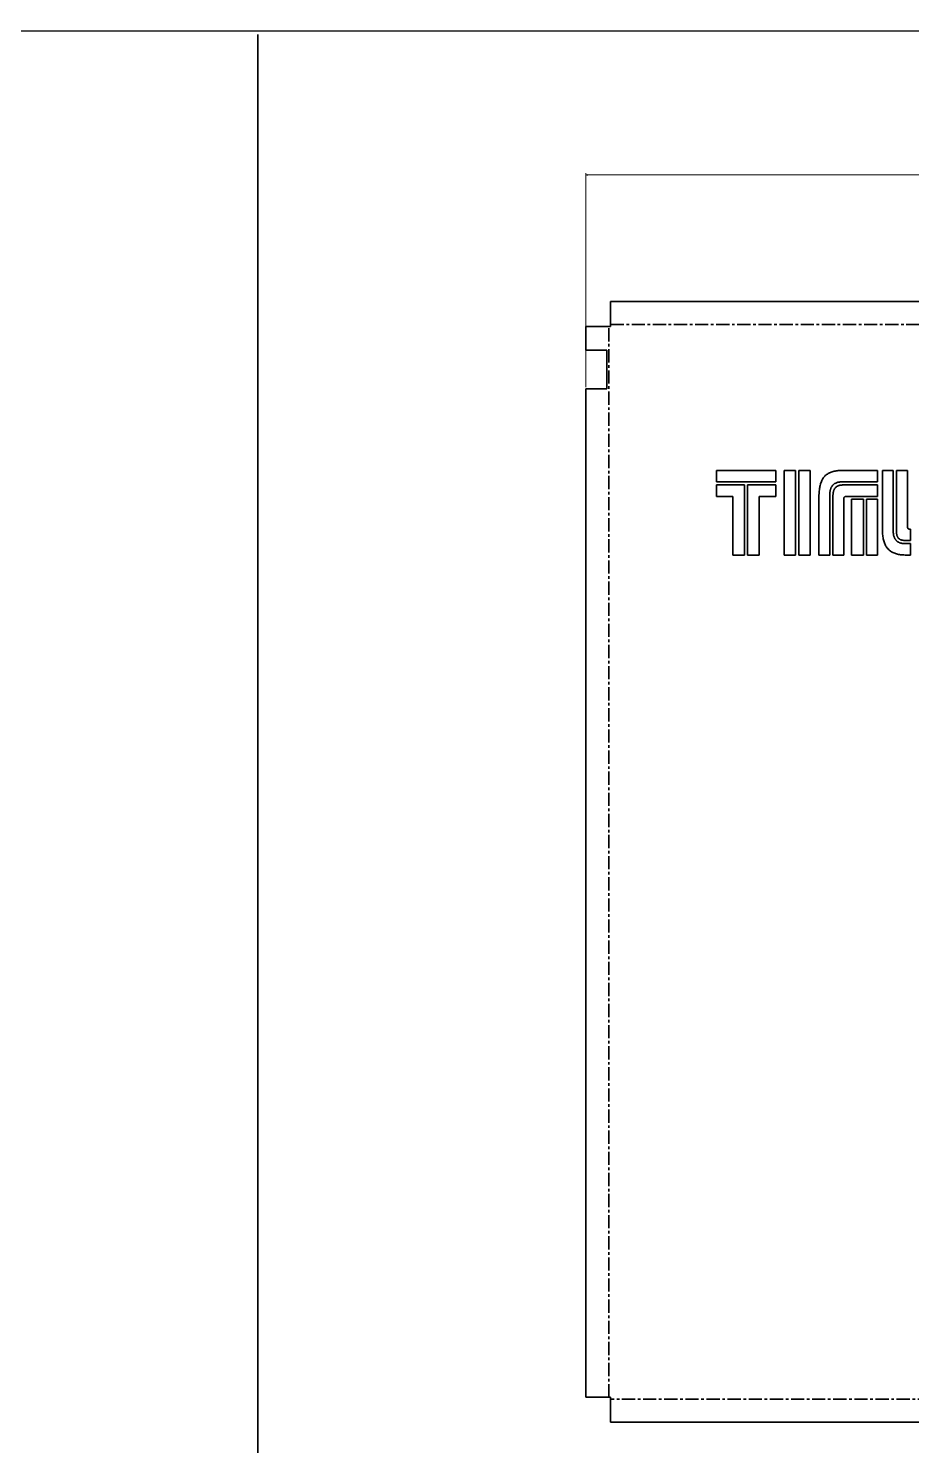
# Model space of a CAD drawing. Extents: x -10871 to 4979, y 1991 to 5869.
# Drawn here: x -981 to 22, y 3182 to 4793 of the extents above; entities that cross this region are included whole.
import ezdxf

# ---------------------------------------------------------------- set-up
doc = ezdxf.new("R2010")
doc.units = 0
doc.linetypes.add('AXES', pattern=[24, 15, -3, 3, -3])

msp = doc.modelspace()

# ---------------------------------------------------------------- linework, layer by layer
at = {"color": 7, "lineweight": 35}
for p, q in [((-10870.9, 4793.2), (4978.8, 4788.4)), ((-720.5, 4786.1), (-720.5, 2111.4)), ((-319.8, 4482.6), (740.2, 4482.6)), ((-319.8, 4482.6), (-319.8, 4454.5)), ((-319.8, 4454.5), (-347.9, 4454.5)), ((-347.9, 4454.5), (-347.9, 4427.5)), ((-323.9, 4427.5), (-347.9, 4427.5)), ((-323.9, 4383.5), (-323.9, 4427.5)), ((-323.9, 4383.5), (-347.9, 4383.5)), ((-347.9, 4383.5), (-347.9, 3237.5)), ((-199.3, 4290.8), (-132.2, 4290.8)), ((-122.6, 4290.8), (-122.6, 4194.6)), ((-109.6, 4194.6), (-109.6, 4290.8)), ((-106, 4290.8), (-106, 4194.6)), ((-93, 4194.6), (-93, 4290.8)), ((-55.7, 4290.8), (-16.6, 4290.8)), ((-11, 4224.2), (-11, 4290.8)), ((1.4, 4290.8), (1.4, 4221.5)), ((4.9, 4223.5), (4.9, 4290.8)), ((17.6, 4290.8), (17.6, 4226.8)), ((-132.2, 4277.8), (-199.3, 4277.8)), ((-199.3, 4274.3), (-167.6, 4274.3)), ((-167.6, 4274.3), (-167.6, 4194.6)), ((-164.1, 4194.6), (-164.1, 4274.3)), ((-164.1, 4274.3), (-132.2, 4274.3)), ((-16.6, 4277.8), (-57, 4277.8)), ((-55.7, 4274.3), (-16.6, 4274.3)), ((-180.7, 4194.6), (-180.7, 4261.2)), ((-151.1, 4261.2), (-151.1, 4194.6)), ((-83, 4194.6), (-83, 4261.2)), ((-70.6, 4264), (-70.6, 4194.6)), ((-67.1, 4194.6), (-67.1, 4262)), ((-54.8, 4258.7), (-54.8, 4194.6)), ((-16.6, 4261.2), (-52.2, 4261.2)), ((-46.2, 4194.6), (-46.2, 4258.1)), ((-32.5, 4258.1), (-32.5, 4194.6)), ((-28.9, 4194.6), (-28.9, 4258.1)), ((-16.6, 4258.1), (-16.6, 4194.6)), ((-347.9, 3237.5), (-319.8, 3237.5)), ((-319.8, 3237.5), (-319.8, 3209.3)), ((740.2, 3209.3), (-319.8, 3209.3))]:
    msp.add_line(p, q, dxfattribs=at)
at = {"color": 7, "lineweight": 13}
for p, q in [((-347.9, 4385.5), (-347.9, 4628.7)), ((768.4, 4626.7), (-347.9, 4626.7))]:
    msp.add_line(p, q, dxfattribs=at)
at = {"color": 1, "linetype": 'AXES', "lineweight": 35}
for p, q in [((-321.8, 3237.5), (-321.8, 4454.5)), ((-319.8, 4456.6), (740.2, 4456.6)), ((740.2, 3235.4), (-319.8, 3235.4))]:
    msp.add_line(p, q, dxfattribs=at)
at = {"color": 7, "lineweight": 35, "ltscale": 0.32616}
for p, q in [((-199.3, 4277.8), (-199.3, 4290.8)), ((-132.2, 4290.8), (-132.2, 4277.8)), ((-16.6, 4290.8), (-16.6, 4277.8)), ((-199.3, 4261.2), (-199.3, 4274.3)), ((-132.2, 4274.3), (-132.2, 4261.2)), ((-16.6, 4274.3), (-16.6, 4261.2)), ((20.9, 4224.2), (20.9, 4211.2))]:
    msp.add_line(p, q, dxfattribs=at)
at = {"color": 7, "lineweight": 35, "ltscale": 0.326155}
for p, q in [((-109.6, 4290.8), (-122.6, 4290.8)), ((-93, 4290.8), (-106, 4290.8)), ((-167.6, 4194.6), (-180.7, 4194.6)), ((-151.1, 4194.6), (-164.1, 4194.6)), ((-122.6, 4194.6), (-109.6, 4194.6)), ((-106, 4194.6), (-93, 4194.6))]:
    msp.add_line(p, q, dxfattribs=at)
at = {"color": 7, "lineweight": 35, "ltscale": 0.024247}
msp.add_line((-76.5, 4284.2), (-75.8, 4284.9), dxfattribs=at)
at = {"color": 7, "lineweight": 35, "ltscale": 0.024235}
msp.add_line((-75.8, 4284.9), (-75.1, 4285.5), dxfattribs=at)
at = {"color": 7, "lineweight": 35, "ltscale": 0.024295}
msp.add_line((-75.1, 4285.5), (-74.3, 4286.1), dxfattribs=at)
at = {"color": 7, "lineweight": 35, "ltscale": 0.02442}
msp.add_line((-74.3, 4286.1), (-73.5, 4286.7), dxfattribs=at)
at = {"color": 7, "lineweight": 35, "ltscale": 0.024624}
msp.add_line((-73.5, 4286.7), (-72.7, 4287.2), dxfattribs=at)
at = {"color": 7, "lineweight": 35, "ltscale": 0.024892}
msp.add_line((-72.7, 4287.2), (-71.9, 4287.7), dxfattribs=at)
at = {"color": 7, "lineweight": 35, "ltscale": 0.025232}
msp.add_line((-71.9, 4287.7), (-71, 4288.2), dxfattribs=at)
at = {"color": 7, "lineweight": 35, "ltscale": 0.025644}
msp.add_line((-71, 4288.2), (-70, 4288.6), dxfattribs=at)
at = {"color": 7, "lineweight": 35, "ltscale": 0.026106}
msp.add_line((-70, 4288.6), (-69, 4288.9), dxfattribs=at)
at = {"color": 7, "lineweight": 35, "ltscale": 0.026635}
msp.add_line((-69, 4288.9), (-68, 4289.3), dxfattribs=at)
at = {"color": 7, "lineweight": 35, "ltscale": 0.027289}
msp.add_line((-68, 4289.3), (-67, 4289.6), dxfattribs=at)
at = {"color": 7, "lineweight": 35, "ltscale": 0.028058}
msp.add_line((-67, 4289.6), (-65.9, 4289.8), dxfattribs=at)
at = {"color": 7, "lineweight": 35, "ltscale": 0.028874}
msp.add_line((-65.9, 4289.8), (-64.8, 4290.1), dxfattribs=at)
at = {"color": 7, "lineweight": 35, "ltscale": 0.029707}
msp.add_line((-64.8, 4290.1), (-63.6, 4290.3), dxfattribs=at)
at = {"color": 7, "lineweight": 35, "ltscale": 0.03058}
msp.add_line((-63.6, 4290.3), (-62.4, 4290.4), dxfattribs=at)
at = {"color": 7, "lineweight": 35, "ltscale": 0.031477}
msp.add_line((-62.4, 4290.4), (-61.1, 4290.6), dxfattribs=at)
at = {"color": 7, "lineweight": 35, "ltscale": 0.032401}
msp.add_line((-61.1, 4290.6), (-59.8, 4290.7), dxfattribs=at)
at = {"color": 7, "lineweight": 35, "ltscale": 0.033348}
msp.add_line((-59.8, 4290.7), (-58.5, 4290.8), dxfattribs=at)
at = {"color": 7, "lineweight": 35, "ltscale": 0.034316}
msp.add_line((-58.5, 4290.8), (-57.1, 4290.8), dxfattribs=at)
at = {"color": 7, "lineweight": 35, "ltscale": 0.035302}
msp.add_line((-57.1, 4290.8), (-55.7, 4290.8), dxfattribs=at)
at = {"color": 7, "lineweight": 35, "ltscale": 0.30899}
msp.add_line((-11, 4290.8), (1.4, 4290.8), dxfattribs=at)
at = {"color": 7, "lineweight": 35, "ltscale": 0.316347}
msp.add_line((4.9, 4290.8), (17.6, 4290.8), dxfattribs=at)
at = {"color": 7, "lineweight": 35, "ltscale": 0.03526}
msp.add_line((-82.7, 4267.3), (-82.6, 4268.7), dxfattribs=at)
at = {"color": 7, "lineweight": 35, "ltscale": 0.0341}
msp.add_line((-82.6, 4268.7), (-82.4, 4270.1), dxfattribs=at)
at = {"color": 7, "lineweight": 35, "ltscale": 0.032977}
msp.add_line((-82.4, 4270.1), (-82.2, 4271.4), dxfattribs=at)
at = {"color": 7, "lineweight": 35, "ltscale": 0.031872}
msp.add_line((-82.2, 4271.4), (-82, 4272.6), dxfattribs=at)
at = {"color": 7, "lineweight": 35, "ltscale": 0.030808}
msp.add_line((-82, 4272.6), (-81.7, 4273.8), dxfattribs=at)
at = {"color": 7, "lineweight": 35, "ltscale": 0.029781}
msp.add_line((-81.7, 4273.8), (-81.4, 4275), dxfattribs=at)
at = {"color": 7, "lineweight": 35, "ltscale": 0.028888}
msp.add_line((-81.4, 4275), (-81.1, 4276.1), dxfattribs=at)
at = {"color": 7, "lineweight": 35, "ltscale": 0.028148}
msp.add_line((-81.1, 4276.1), (-80.7, 4277.2), dxfattribs=at)
at = {"color": 7, "lineweight": 35, "ltscale": 0.027479}
msp.add_line((-80.7, 4277.2), (-80.3, 4278.2), dxfattribs=at)
at = {"color": 7, "lineweight": 35, "ltscale": 0.026842}
msp.add_line((-80.3, 4278.2), (-79.9, 4279.2), dxfattribs=at)
at = {"color": 7, "lineweight": 35, "ltscale": 0.026259}
msp.add_line((-79.9, 4279.2), (-79.4, 4280.1), dxfattribs=at)
at = {"color": 7, "lineweight": 35, "ltscale": 0.025752}
msp.add_line((-79.4, 4280.1), (-78.9, 4281), dxfattribs=at)
at = {"color": 7, "lineweight": 35, "ltscale": 0.025306}
msp.add_line((-78.9, 4281), (-78.4, 4281.9), dxfattribs=at)
at = {"color": 7, "lineweight": 35, "ltscale": 0.02492}
msp.add_line((-78.4, 4281.9), (-77.8, 4282.7), dxfattribs=at)
at = {"color": 7, "lineweight": 35, "ltscale": 0.02461}
msp.add_line((-77.8, 4282.7), (-77.2, 4283.4), dxfattribs=at)
at = {"color": 7, "lineweight": 35, "ltscale": 0.024381}
msp.add_line((-77.2, 4283.4), (-76.5, 4284.2), dxfattribs=at)
at = {"color": 7, "lineweight": 35, "ltscale": 0.013529}
for p, q in [((-70.2, 4268.4), (-70.3, 4267.9)), ((1.7, 4217.6), (1.8, 4217))]:
    msp.add_line(p, q, dxfattribs=at)
at = {"color": 7, "lineweight": 35, "ltscale": 0.013407}
for p, q in [((-70, 4268.9), (-70.2, 4268.4)), ((1.8, 4217), (2, 4216.5))]:
    msp.add_line(p, q, dxfattribs=at)
at = {"color": 7, "lineweight": 35, "ltscale": 0.01332}
for p, q in [((-69.9, 4269.5), (-70, 4268.9)), ((2, 4216.5), (2.1, 4216))]:
    msp.add_line(p, q, dxfattribs=at)
at = {"color": 7, "lineweight": 35, "ltscale": 0.013175}
msp.add_line((-69.7, 4270), (-69.9, 4269.5), dxfattribs=at)
at = {"color": 7, "lineweight": 35, "ltscale": 0.012978}
for p, q in [((-69.6, 4270.4), (-69.7, 4270)), ((2.3, 4215.5), (2.4, 4215))]:
    msp.add_line(p, q, dxfattribs=at)
at = {"color": 7, "lineweight": 35, "ltscale": 0.012815}
msp.add_line((-69.4, 4270.9), (-69.6, 4270.4), dxfattribs=at)
at = {"color": 7, "lineweight": 35, "ltscale": 0.012685}
for p, q in [((-69.2, 4271.4), (-69.4, 4270.9)), ((2.6, 4214.5), (2.8, 4214.1))]:
    msp.add_line(p, q, dxfattribs=at)
at = {"color": 7, "lineweight": 35, "ltscale": 0.012557}
msp.add_line((-68.9, 4271.8), (-69.2, 4271.4), dxfattribs=at)
at = {"color": 7, "lineweight": 35, "ltscale": 0.012464}
for p, q in [((-68.7, 4272.3), (-68.9, 4271.8)), ((-66.5, 4274.9), (-66.8, 4274.6)), ((3.1, 4213.6), (3.3, 4213.2))]:
    msp.add_line(p, q, dxfattribs=at)
at = {"color": 7, "lineweight": 35, "ltscale": 0.012392}
msp.add_line((-68.4, 4272.7), (-68.7, 4272.3), dxfattribs=at)
at = {"color": 7, "lineweight": 35, "ltscale": 0.012339}
msp.add_line((-68.1, 4273.1), (-68.4, 4272.7), dxfattribs=at)
at = {"color": 7, "lineweight": 35, "ltscale": 0.012329}
for p, q in [((-67.8, 4273.5), (-68.1, 4273.1)), ((3.9, 4212.4), (4.2, 4212))]:
    msp.add_line(p, q, dxfattribs=at)
at = {"color": 7, "lineweight": 35, "ltscale": 0.012327}
for p, q in [((-67.5, 4273.9), (-67.8, 4273.5)), ((4.2, 4212), (4.5, 4211.6))]:
    msp.add_line(p, q, dxfattribs=at)
at = {"color": 7, "lineweight": 35, "ltscale": 0.012355}
msp.add_line((-67.2, 4274.2), (-67.5, 4273.9), dxfattribs=at)
at = {"color": 7, "lineweight": 35, "ltscale": 0.012389}
msp.add_line((-66.8, 4274.6), (-67.2, 4274.2), dxfattribs=at)
at = {"color": 7, "lineweight": 35, "ltscale": 0.01257}
msp.add_line((-66.1, 4275.2), (-66.5, 4274.9), dxfattribs=at)
at = {"color": 7, "lineweight": 35, "ltscale": 0.010944}
msp.add_line((-66.2, 4268.1), (-66.1, 4268.5), dxfattribs=at)
at = {"color": 7, "lineweight": 35, "ltscale": 0.012702}
msp.add_line((-65.7, 4275.5), (-66.1, 4275.2), dxfattribs=at)
at = {"color": 7, "lineweight": 35, "ltscale": 0.010806}
msp.add_line((-66.1, 4268.5), (-65.9, 4268.9), dxfattribs=at)
at = {"color": 7, "lineweight": 35, "ltscale": 0.010711}
msp.add_line((-65.9, 4268.9), (-65.7, 4269.3), dxfattribs=at)
at = {"color": 7, "lineweight": 35, "ltscale": 0.012878}
msp.add_line((-65.2, 4275.8), (-65.7, 4275.5), dxfattribs=at)
at = {"color": 7, "lineweight": 35, "ltscale": 0.010614}
msp.add_line((-65.7, 4269.3), (-65.5, 4269.7), dxfattribs=at)
at = {"color": 7, "lineweight": 35, "ltscale": 0.010553}
msp.add_line((-65.5, 4269.7), (-65.3, 4270), dxfattribs=at)
at = {"color": 7, "lineweight": 35, "ltscale": 0.010524}
msp.add_line((-65.3, 4270), (-65.1, 4270.4), dxfattribs=at)
at = {"color": 7, "lineweight": 35, "ltscale": 0.01307}
msp.add_line((-64.8, 4276.1), (-65.2, 4275.8), dxfattribs=at)
at = {"color": 7, "lineweight": 35, "ltscale": 0.010495}
msp.add_line((-65.1, 4270.4), (-64.8, 4270.7), dxfattribs=at)
at = {"color": 7, "lineweight": 35, "ltscale": 0.013307}
msp.add_line((-64.3, 4276.3), (-64.8, 4276.1), dxfattribs=at)
at = {"color": 7, "lineweight": 35, "ltscale": 0.010498}
msp.add_line((-64.8, 4270.7), (-64.6, 4271.1), dxfattribs=at)
at = {"color": 7, "lineweight": 35, "ltscale": 0.01052}
msp.add_line((-64.6, 4271.1), (-64.3, 4271.4), dxfattribs=at)
at = {"color": 7, "lineweight": 35, "ltscale": 0.013551}
msp.add_line((-63.8, 4276.5), (-64.3, 4276.3), dxfattribs=at)
at = {"color": 7, "lineweight": 35, "ltscale": 0.010572}
msp.add_line((-64.3, 4271.4), (-64, 4271.7), dxfattribs=at)
at = {"color": 7, "lineweight": 35, "ltscale": 0.01067}
msp.add_line((-64, 4271.7), (-63.7, 4271.9), dxfattribs=at)
at = {"color": 7, "lineweight": 35, "ltscale": 0.013833}
msp.add_line((-63.3, 4276.8), (-63.8, 4276.5), dxfattribs=at)
at = {"color": 7, "lineweight": 35, "ltscale": 0.01079}
msp.add_line((-63.7, 4271.9), (-63.3, 4272.2), dxfattribs=at)
at = {"color": 7, "lineweight": 35, "ltscale": 0.01415}
msp.add_line((-62.8, 4277), (-63.3, 4276.8), dxfattribs=at)
at = {"color": 7, "lineweight": 35, "ltscale": 0.010949}
msp.add_line((-63.3, 4272.2), (-63, 4272.5), dxfattribs=at)
at = {"color": 7, "lineweight": 35, "ltscale": 0.011127}
msp.add_line((-63, 4272.5), (-62.6, 4272.7), dxfattribs=at)
at = {"color": 7, "lineweight": 35, "ltscale": 0.01452}
msp.add_line((-62.2, 4277.1), (-62.8, 4277), dxfattribs=at)
at = {"color": 7, "lineweight": 35, "ltscale": 0.011338}
msp.add_line((-62.6, 4272.7), (-62.2, 4272.9), dxfattribs=at)
at = {"color": 7, "lineweight": 35, "ltscale": 0.014915}
msp.add_line((-61.7, 4277.3), (-62.2, 4277.1), dxfattribs=at)
at = {"color": 7, "lineweight": 35, "ltscale": 0.011576}
msp.add_line((-62.2, 4272.9), (-61.8, 4273.1), dxfattribs=at)
at = {"color": 7, "lineweight": 35, "ltscale": 0.011833}
msp.add_line((-61.8, 4273.1), (-61.4, 4273.3), dxfattribs=at)
at = {"color": 7, "lineweight": 35, "ltscale": 0.015342}
msp.add_line((-61.1, 4277.4), (-61.7, 4277.3), dxfattribs=at)
at = {"color": 7, "lineweight": 35, "ltscale": 0.012177}
msp.add_line((-61.4, 4273.3), (-60.9, 4273.5), dxfattribs=at)
at = {"color": 7, "lineweight": 35, "ltscale": 0.01579}
msp.add_line((-60.4, 4277.5), (-61.1, 4277.4), dxfattribs=at)
at = {"color": 7, "lineweight": 35, "ltscale": 0.012594}
msp.add_line((-60.9, 4273.5), (-60.4, 4273.7), dxfattribs=at)
at = {"color": 7, "lineweight": 35, "ltscale": 0.016266}
msp.add_line((-59.8, 4277.6), (-60.4, 4277.5), dxfattribs=at)
at = {"color": 7, "lineweight": 35, "ltscale": 0.013043}
msp.add_line((-60.4, 4273.7), (-59.9, 4273.8), dxfattribs=at)
at = {"color": 7, "lineweight": 35, "ltscale": 0.013525}
msp.add_line((-59.9, 4273.8), (-59.4, 4273.9), dxfattribs=at)
at = {"color": 7, "lineweight": 35, "ltscale": 0.016759}
msp.add_line((-59.1, 4277.7), (-59.8, 4277.6), dxfattribs=at)
at = {"color": 7, "lineweight": 35, "ltscale": 0.014032}
msp.add_line((-59.4, 4273.9), (-58.8, 4274), dxfattribs=at)
at = {"color": 7, "lineweight": 35, "ltscale": 0.017276}
msp.add_line((-58.4, 4277.8), (-59.1, 4277.7), dxfattribs=at)
at = {"color": 7, "lineweight": 35, "ltscale": 0.014558}
msp.add_line((-58.8, 4274), (-58.3, 4274.1), dxfattribs=at)
at = {"color": 7, "lineweight": 35, "ltscale": 0.01781}
msp.add_line((-57.7, 4277.8), (-58.4, 4277.8), dxfattribs=at)
at = {"color": 7, "lineweight": 35, "ltscale": 0.01511}
msp.add_line((-58.3, 4274.1), (-57.7, 4274.2), dxfattribs=at)
at = {"color": 7, "lineweight": 35, "ltscale": 0.01836}
msp.add_line((-57, 4277.8), (-57.7, 4277.8), dxfattribs=at)
at = {"color": 7, "lineweight": 35, "ltscale": 0.015678}
msp.add_line((-57.7, 4274.2), (-57, 4274.2), dxfattribs=at)
at = {"color": 7, "lineweight": 35, "ltscale": 0.016258}
msp.add_line((-57, 4274.2), (-56.4, 4274.3), dxfattribs=at)
at = {"color": 7, "lineweight": 35, "ltscale": 0.016863}
msp.add_line((-56.4, 4274.3), (-55.7, 4274.3), dxfattribs=at)
at = {"color": 7, "lineweight": 35, "ltscale": 0.465936}
msp.add_line((-180.7, 4261.2), (-199.3, 4261.2), dxfattribs=at)
at = {"color": 7, "lineweight": 35, "ltscale": 0.470839}
msp.add_line((-132.2, 4261.2), (-151.1, 4261.2), dxfattribs=at)
at = {"color": 7, "lineweight": 35, "ltscale": 0.038848}
msp.add_line((-83, 4262.8), (-82.9, 4264.4), dxfattribs=at)
at = {"color": 7, "lineweight": 35, "ltscale": 0.04009}
msp.add_line((-83, 4261.2), (-83, 4262.8), dxfattribs=at)
at = {"color": 7, "lineweight": 35, "ltscale": 0.037637}
msp.add_line((-82.9, 4264.4), (-82.8, 4265.9), dxfattribs=at)
at = {"color": 7, "lineweight": 35, "ltscale": 0.036432}
msp.add_line((-82.8, 4265.9), (-82.7, 4267.3), dxfattribs=at)
at = {"color": 7, "lineweight": 35, "ltscale": 0.014085}
for p, q in [((-70.5, 4266.3), (-70.6, 4265.7)), ((1.4, 4219.8), (1.5, 4219.2))]:
    msp.add_line(p, q, dxfattribs=at)
at = {"color": 7, "lineweight": 35, "ltscale": 0.014251}
for p, q in [((-70.6, 4265.7), (-70.6, 4265.1)), ((1.4, 4220.3), (1.4, 4219.8))]:
    msp.add_line(p, q, dxfattribs=at)
at = {"color": 7, "lineweight": 35, "ltscale": 0.014439}
for p, q in [((-70.6, 4265.1), (-70.6, 4264.5)), ((1.4, 4220.9), (1.4, 4220.3))]:
    msp.add_line(p, q, dxfattribs=at)
at = {"color": 7, "lineweight": 35, "ltscale": 0.014613}
for p, q in [((-70.6, 4264.5), (-70.6, 4264)), ((1.4, 4221.5), (1.4, 4220.9))]:
    msp.add_line(p, q, dxfattribs=at)
at = {"color": 7, "lineweight": 35, "ltscale": 0.013929}
for p, q in [((-70.4, 4266.8), (-70.5, 4266.3)), ((1.5, 4219.2), (1.6, 4218.6))]:
    msp.add_line(p, q, dxfattribs=at)
at = {"color": 7, "lineweight": 35, "ltscale": 0.013651}
for p, q in [((-70.3, 4267.9), (-70.4, 4267.4)), ((1.6, 4218.1), (1.7, 4217.6))]:
    msp.add_line(p, q, dxfattribs=at)
at = {"color": 7, "lineweight": 35, "ltscale": 0.013784}
msp.add_line((-70.4, 4267.4), (-70.4, 4266.8), dxfattribs=at)
at = {"color": 7, "lineweight": 35, "ltscale": 0.012393}
msp.add_line((-67.1, 4263), (-67, 4263.5), dxfattribs=at)
at = {"color": 7, "lineweight": 35, "ltscale": 0.012542}
msp.add_line((-67.1, 4262.5), (-67.1, 4263), dxfattribs=at)
at = {"color": 7, "lineweight": 35, "ltscale": 0.012684}
msp.add_line((-67.1, 4262), (-67.1, 4262.5), dxfattribs=at)
at = {"color": 7, "lineweight": 35, "ltscale": 0.012014}
msp.add_line((-67, 4264.5), (-66.9, 4265), dxfattribs=at)
at = {"color": 7, "lineweight": 35, "ltscale": 0.012148}
msp.add_line((-67, 4264), (-67, 4264.5), dxfattribs=at)
at = {"color": 7, "lineweight": 35, "ltscale": 0.012261}
msp.add_line((-67, 4263.5), (-67, 4264), dxfattribs=at)
at = {"color": 7, "lineweight": 35, "ltscale": 0.01179}
msp.add_line((-66.9, 4265.4), (-66.8, 4265.9), dxfattribs=at)
at = {"color": 7, "lineweight": 35, "ltscale": 0.011912}
msp.add_line((-66.9, 4265), (-66.9, 4265.4), dxfattribs=at)
at = {"color": 7, "lineweight": 35, "ltscale": 0.011686}
msp.add_line((-66.8, 4265.9), (-66.7, 4266.4), dxfattribs=at)
at = {"color": 7, "lineweight": 35, "ltscale": 0.011589}
msp.add_line((-66.7, 4266.4), (-66.6, 4266.8), dxfattribs=at)
at = {"color": 7, "lineweight": 35, "ltscale": 0.011444}
msp.add_line((-66.6, 4266.8), (-66.5, 4267.3), dxfattribs=at)
at = {"color": 7, "lineweight": 35, "ltscale": 0.011258}
msp.add_line((-66.5, 4267.3), (-66.4, 4267.7), dxfattribs=at)
at = {"color": 7, "lineweight": 35, "ltscale": 0.011093}
msp.add_line((-66.4, 4267.7), (-66.2, 4268.1), dxfattribs=at)
at = {"color": 7, "lineweight": 35, "ltscale": 0.005192}
msp.add_line((-54.7, 4259.5), (-54.8, 4259.3), dxfattribs=at)
at = {"color": 7, "lineweight": 35, "ltscale": 0.005353}
msp.add_line((-54.8, 4259.3), (-54.8, 4259.1), dxfattribs=at)
at = {"color": 7, "lineweight": 35, "ltscale": 0.005545}
msp.add_line((-54.8, 4259.1), (-54.8, 4258.9), dxfattribs=at)
at = {"color": 7, "lineweight": 35, "ltscale": 0.005765}
msp.add_line((-54.8, 4258.9), (-54.8, 4258.7), dxfattribs=at)
at = {"color": 7, "lineweight": 35, "ltscale": 0.005062}
msp.add_line((-54.6, 4259.7), (-54.7, 4259.5), dxfattribs=at)
at = {"color": 7, "lineweight": 35, "ltscale": 0.004917}
msp.add_line((-54.5, 4260.1), (-54.6, 4259.9), dxfattribs=at)
at = {"color": 7, "lineweight": 35, "ltscale": 0.004961}
for p, q in [((-54.6, 4259.9), (-54.6, 4259.7)), ((-53.8, 4260.8), (-53.9, 4260.7))]:
    msp.add_line(p, q, dxfattribs=at)
at = {"color": 7, "lineweight": 35, "ltscale": 0.004892}
msp.add_line((-54.4, 4260.2), (-54.5, 4260.1), dxfattribs=at)
at = {"color": 7, "lineweight": 35, "ltscale": 0.004928}
msp.add_line((-54.2, 4260.4), (-54.4, 4260.2), dxfattribs=at)
at = {"color": 7, "lineweight": 35, "ltscale": 0.004984}
msp.add_line((-54.1, 4260.5), (-54.2, 4260.4), dxfattribs=at)
at = {"color": 7, "lineweight": 35, "ltscale": 0.004997}
msp.add_line((-53.9, 4260.7), (-54.1, 4260.5), dxfattribs=at)
at = {"color": 7, "lineweight": 35, "ltscale": 0.004951}
msp.add_line((-53.6, 4260.9), (-53.8, 4260.8), dxfattribs=at)
at = {"color": 7, "lineweight": 35, "ltscale": 0.004981}
msp.add_line((-53.4, 4261), (-53.6, 4260.9), dxfattribs=at)
at = {"color": 7, "lineweight": 35, "ltscale": 0.005038}
msp.add_line((-53.2, 4261), (-53.4, 4261), dxfattribs=at)
at = {"color": 7, "lineweight": 35, "ltscale": 0.00513}
msp.add_line((-53.1, 4261.1), (-53.2, 4261), dxfattribs=at)
at = {"color": 7, "lineweight": 35, "ltscale": 0.005254}
msp.add_line((-52.8, 4261.2), (-53.1, 4261.1), dxfattribs=at)
at = {"color": 7, "lineweight": 35, "ltscale": 0.005402}
msp.add_line((-52.6, 4261.2), (-52.8, 4261.2), dxfattribs=at)
at = {"color": 7, "lineweight": 35, "ltscale": 0.005578}
msp.add_line((-52.4, 4261.2), (-52.6, 4261.2), dxfattribs=at)
at = {"color": 7, "lineweight": 35, "ltscale": 0.005776}
msp.add_line((-52.2, 4261.2), (-52.4, 4261.2), dxfattribs=at)
at = {"color": 7, "lineweight": 35, "ltscale": 0.343324}
for p, q in [((-46.2, 4258.1), (-32.5, 4258.1)), ((-32.5, 4194.6), (-46.2, 4194.6))]:
    msp.add_line(p, q, dxfattribs=at)
at = {"color": 7, "lineweight": 35, "ltscale": 0.308986}
for p, q in [((-28.9, 4258.1), (-16.6, 4258.1)), ((-70.6, 4194.6), (-83, 4194.6)), ((-16.6, 4194.6), (-28.9, 4194.6))]:
    msp.add_line(p, q, dxfattribs=at)
at = {"color": 7, "lineweight": 35, "ltscale": 0.038686}
msp.add_line((-11, 4222.7), (-11, 4224.2), dxfattribs=at)
at = {"color": 7, "lineweight": 35, "ltscale": 0.037604}
msp.add_line((-10.9, 4221.2), (-11, 4222.7), dxfattribs=at)
at = {"color": 7, "lineweight": 35, "ltscale": 0.036527}
msp.add_line((-10.8, 4219.7), (-10.9, 4221.2), dxfattribs=at)
at = {"color": 7, "lineweight": 35, "ltscale": 0.016883}
msp.add_line((4.9, 4222.8), (4.9, 4223.5), dxfattribs=at)
at = {"color": 7, "lineweight": 35, "ltscale": 0.016325}
msp.add_line((4.9, 4222.1), (4.9, 4222.8), dxfattribs=at)
at = {"color": 7, "lineweight": 35, "ltscale": 0.015771}
msp.add_line((5, 4221.5), (4.9, 4222.1), dxfattribs=at)
at = {"color": 7, "lineweight": 35, "ltscale": 0.015222}
msp.add_line((5, 4220.9), (5, 4221.5), dxfattribs=at)
at = {"color": 7, "lineweight": 35, "ltscale": 0.014666}
msp.add_line((5, 4220.3), (5, 4220.9), dxfattribs=at)
at = {"color": 7, "lineweight": 35, "ltscale": 0.014127}
msp.add_line((5.1, 4219.7), (5, 4220.3), dxfattribs=at)
at = {"color": 7, "lineweight": 35, "ltscale": 0.005763}
msp.add_line((17.6, 4226.8), (17.6, 4226.6), dxfattribs=at)
at = {"color": 7, "lineweight": 35, "ltscale": 0.005526}
msp.add_line((17.6, 4226.6), (17.6, 4226.3), dxfattribs=at)
at = {"color": 7, "lineweight": 35, "ltscale": 0.005296}
msp.add_line((17.6, 4226.3), (17.6, 4226.1), dxfattribs=at)
at = {"color": 7, "lineweight": 35, "ltscale": 0.005076}
msp.add_line((17.6, 4226.1), (17.6, 4225.9), dxfattribs=at)
at = {"color": 7, "lineweight": 35, "ltscale": 0.004854}
msp.add_line((17.6, 4225.9), (17.7, 4225.7), dxfattribs=at)
at = {"color": 7, "lineweight": 35, "ltscale": 0.004667}
msp.add_line((17.7, 4225.7), (17.7, 4225.5), dxfattribs=at)
at = {"color": 7, "lineweight": 35, "ltscale": 0.004482}
msp.add_line((17.7, 4225.5), (17.8, 4225.4), dxfattribs=at)
at = {"color": 7, "lineweight": 35, "ltscale": 0.0043}
msp.add_line((17.8, 4225.4), (17.8, 4225.2), dxfattribs=at)
at = {"color": 7, "lineweight": 35, "ltscale": 0.004158}
msp.add_line((17.8, 4225.2), (17.9, 4225.1), dxfattribs=at)
at = {"color": 7, "lineweight": 35, "ltscale": 0.004011}
msp.add_line((17.9, 4225.1), (18, 4224.9), dxfattribs=at)
at = {"color": 7, "lineweight": 35, "ltscale": 0.003894}
msp.add_line((18, 4224.9), (18, 4224.8), dxfattribs=at)
at = {"color": 7, "lineweight": 35, "ltscale": 0.003828}
msp.add_line((18, 4224.8), (18.1, 4224.7), dxfattribs=at)
at = {"color": 7, "lineweight": 35, "ltscale": 0.003819}
msp.add_line((18.1, 4224.7), (18.3, 4224.6), dxfattribs=at)
at = {"color": 7, "lineweight": 35, "ltscale": 0.003872}
msp.add_line((18.3, 4224.6), (18.4, 4224.5), dxfattribs=at)
at = {"color": 7, "lineweight": 35, "ltscale": 0.003979}
msp.add_line((18.4, 4224.5), (18.5, 4224.4), dxfattribs=at)
at = {"color": 7, "lineweight": 35, "ltscale": 0.00415}
msp.add_line((18.5, 4224.4), (18.7, 4224.3), dxfattribs=at)
at = {"color": 7, "lineweight": 35, "ltscale": 0.004362}
msp.add_line((18.7, 4224.3), (18.8, 4224.3), dxfattribs=at)
at = {"color": 7, "lineweight": 35, "ltscale": 0.004617}
msp.add_line((18.8, 4224.3), (19, 4224.3), dxfattribs=at)
at = {"color": 7, "lineweight": 35, "ltscale": 0.00491}
msp.add_line((19, 4224.3), (19.2, 4224.2), dxfattribs=at)
at = {"color": 7, "lineweight": 35, "ltscale": 0.005226}
msp.add_line((19.2, 4224.2), (19.4, 4224.2), dxfattribs=at)
at = {"color": 7, "lineweight": 35, "ltscale": 0.036998}
msp.add_line((19.4, 4224.2), (20.9, 4224.2), dxfattribs=at)
at = {"color": 7, "lineweight": 35, "ltscale": 0.035483}
msp.add_line((-10.7, 4218.3), (-10.8, 4219.7), dxfattribs=at)
at = {"color": 7, "lineweight": 35, "ltscale": 0.034447}
msp.add_line((-10.6, 4216.9), (-10.7, 4218.3), dxfattribs=at)
at = {"color": 7, "lineweight": 35, "ltscale": 0.033446}
msp.add_line((-10.4, 4215.6), (-10.6, 4216.9), dxfattribs=at)
at = {"color": 7, "lineweight": 35, "ltscale": 0.032471}
msp.add_line((-10.2, 4214.3), (-10.4, 4215.6), dxfattribs=at)
at = {"color": 7, "lineweight": 35, "ltscale": 0.031511}
msp.add_line((-10, 4213.1), (-10.2, 4214.3), dxfattribs=at)
at = {"color": 7, "lineweight": 35, "ltscale": 0.030594}
msp.add_line((-9.7, 4211.9), (-10, 4213.1), dxfattribs=at)
at = {"color": 7, "lineweight": 35, "ltscale": 0.02971}
msp.add_line((-9.4, 4210.7), (-9.7, 4211.9), dxfattribs=at)
at = {"color": 7, "lineweight": 35, "ltscale": 0.0289}
msp.add_line((-9.1, 4209.6), (-9.4, 4210.7), dxfattribs=at)
at = {"color": 7, "lineweight": 35, "ltscale": 0.028183}
msp.add_line((-8.7, 4208.6), (-9.1, 4209.6), dxfattribs=at)
at = {"color": 7, "lineweight": 35, "ltscale": 0.027536}
msp.add_line((-8.3, 4207.5), (-8.7, 4208.6), dxfattribs=at)
at = {"color": 7, "lineweight": 35, "ltscale": 0.026919}
msp.add_line((-7.9, 4206.6), (-8.3, 4207.5), dxfattribs=at)
at = {"color": 7, "lineweight": 35, "ltscale": 0.026359}
msp.add_line((-7.4, 4205.6), (-7.9, 4206.6), dxfattribs=at)
at = {"color": 7, "lineweight": 35, "ltscale": 0.025879}
msp.add_line((-6.9, 4204.7), (-7.4, 4205.6), dxfattribs=at)
at = {"color": 7, "lineweight": 35, "ltscale": 0.025429}
msp.add_line((-6.4, 4203.9), (-6.9, 4204.7), dxfattribs=at)
at = {"color": 7, "lineweight": 35, "ltscale": 0.013785}
msp.add_line((1.6, 4218.6), (1.6, 4218.1), dxfattribs=at)
at = {"color": 7, "lineweight": 35, "ltscale": 0.013177}
msp.add_line((2.1, 4216), (2.3, 4215.5), dxfattribs=at)
at = {"color": 7, "lineweight": 35, "ltscale": 0.012816}
msp.add_line((2.4, 4215), (2.6, 4214.5), dxfattribs=at)
at = {"color": 7, "lineweight": 35, "ltscale": 0.012556}
msp.add_line((2.8, 4214.1), (3.1, 4213.6), dxfattribs=at)
at = {"color": 7, "lineweight": 35, "ltscale": 0.012381}
msp.add_line((3.3, 4213.2), (3.6, 4212.8), dxfattribs=at)
at = {"color": 7, "lineweight": 35, "ltscale": 0.012349}
msp.add_line((3.6, 4212.8), (3.9, 4212.4), dxfattribs=at)
at = {"color": 7, "lineweight": 35, "ltscale": 0.012338}
msp.add_line((4.5, 4211.6), (4.8, 4211.2), dxfattribs=at)
at = {"color": 7, "lineweight": 35, "ltscale": 0.012372}
msp.add_line((4.8, 4211.2), (5.2, 4210.9), dxfattribs=at)
at = {"color": 7, "lineweight": 35, "ltscale": 0.013595}
msp.add_line((5.1, 4219.2), (5.1, 4219.7), dxfattribs=at)
at = {"color": 7, "lineweight": 35, "ltscale": 0.013069}
msp.add_line((5.2, 4218.7), (5.1, 4219.2), dxfattribs=at)
at = {"color": 7, "lineweight": 35, "ltscale": 0.01254}
msp.add_line((5.3, 4218.2), (5.2, 4218.7), dxfattribs=at)
at = {"color": 7, "lineweight": 35, "ltscale": 0.012418}
msp.add_line((5.2, 4210.9), (5.5, 4210.5), dxfattribs=at)
at = {"color": 7, "lineweight": 35, "ltscale": 0.012032}
msp.add_line((5.4, 4217.7), (5.3, 4218.2), dxfattribs=at)
at = {"color": 7, "lineweight": 35, "ltscale": 0.011619}
msp.add_line((5.5, 4217.3), (5.4, 4217.7), dxfattribs=at)
at = {"color": 7, "lineweight": 35, "ltscale": 0.011307}
msp.add_line((5.6, 4216.8), (5.5, 4217.3), dxfattribs=at)
at = {"color": 7, "lineweight": 35, "ltscale": 0.012497}
msp.add_line((5.5, 4210.5), (5.9, 4210.2), dxfattribs=at)
at = {"color": 7, "lineweight": 35, "ltscale": 0.011014}
msp.add_line((5.8, 4216.4), (5.6, 4216.8), dxfattribs=at)
at = {"color": 7, "lineweight": 35, "ltscale": 0.010743}
msp.add_line((5.9, 4216), (5.8, 4216.4), dxfattribs=at)
at = {"color": 7, "lineweight": 35, "ltscale": 0.010482}
msp.add_line((6.1, 4215.6), (5.9, 4216), dxfattribs=at)
at = {"color": 7, "lineweight": 35, "ltscale": 0.012618}
msp.add_line((5.9, 4210.2), (6.3, 4209.9), dxfattribs=at)
at = {"color": 7, "lineweight": 35, "ltscale": 0.010267}
msp.add_line((6.3, 4215.2), (6.1, 4215.6), dxfattribs=at)
at = {"color": 7, "lineweight": 35, "ltscale": 0.010057}
msp.add_line((6.4, 4214.9), (6.3, 4215.2), dxfattribs=at)
at = {"color": 7, "lineweight": 35, "ltscale": 0.012766}
msp.add_line((6.3, 4209.9), (6.7, 4209.6), dxfattribs=at)
at = {"color": 7, "lineweight": 35, "ltscale": 0.009883}
msp.add_line((6.7, 4214.6), (6.4, 4214.9), dxfattribs=at)
at = {"color": 7, "lineweight": 35, "ltscale": 0.00974}
msp.add_line((6.9, 4214.2), (6.7, 4214.6), dxfattribs=at)
at = {"color": 7, "lineweight": 35, "ltscale": 0.012932}
msp.add_line((6.7, 4209.6), (7.2, 4209.4), dxfattribs=at)
at = {"color": 7, "lineweight": 35, "ltscale": 0.009625}
msp.add_line((7.1, 4213.9), (6.9, 4214.2), dxfattribs=at)
at = {"color": 7, "lineweight": 35, "ltscale": 0.009574}
msp.add_line((7.4, 4213.6), (7.1, 4213.9), dxfattribs=at)
at = {"color": 7, "lineweight": 35, "ltscale": 0.013138}
msp.add_line((7.2, 4209.4), (7.7, 4209.1), dxfattribs=at)
at = {"color": 7, "lineweight": 35, "ltscale": 0.009622}
msp.add_line((7.6, 4213.4), (7.4, 4213.6), dxfattribs=at)
at = {"color": 7, "lineweight": 35, "ltscale": 0.009692}
msp.add_line((7.9, 4213.1), (7.6, 4213.4), dxfattribs=at)
at = {"color": 7, "lineweight": 35, "ltscale": 0.013366}
msp.add_line((7.7, 4209.1), (8.1, 4208.9), dxfattribs=at)
at = {"color": 7, "lineweight": 35, "ltscale": 0.009816}
msp.add_line((8.3, 4212.9), (7.9, 4213.1), dxfattribs=at)
at = {"color": 7, "lineweight": 35, "ltscale": 0.013617}
msp.add_line((8.1, 4208.9), (8.6, 4208.7), dxfattribs=at)
at = {"color": 7, "lineweight": 35, "ltscale": 0.009976}
msp.add_line((8.6, 4212.7), (8.3, 4212.9), dxfattribs=at)
at = {"color": 7, "lineweight": 35, "ltscale": 0.010179}
msp.add_line((8.9, 4212.5), (8.6, 4212.7), dxfattribs=at)
at = {"color": 7, "lineweight": 35, "ltscale": 0.013934}
msp.add_line((8.6, 4208.7), (9.2, 4208.5), dxfattribs=at)
at = {"color": 7, "lineweight": 35, "ltscale": 0.010413}
msp.add_line((9.3, 4212.3), (8.9, 4212.5), dxfattribs=at)
at = {"color": 7, "lineweight": 35, "ltscale": 0.014319}
msp.add_line((9.2, 4208.5), (9.7, 4208.3), dxfattribs=at)
at = {"color": 7, "lineweight": 35, "ltscale": 0.010682}
msp.add_line((9.7, 4212.1), (9.3, 4212.3), dxfattribs=at)
at = {"color": 7, "lineweight": 35, "ltscale": 0.010987}
msp.add_line((10.1, 4212), (9.7, 4212.1), dxfattribs=at)
at = {"color": 7, "lineweight": 35, "ltscale": 0.014739}
msp.add_line((9.7, 4208.3), (10.3, 4208.2), dxfattribs=at)
at = {"color": 7, "lineweight": 35, "ltscale": 0.011309}
msp.add_line((10.5, 4211.8), (10.1, 4212), dxfattribs=at)
at = {"color": 7, "lineweight": 35, "ltscale": 0.015185}
msp.add_line((10.3, 4208.2), (10.9, 4208), dxfattribs=at)
at = {"color": 7, "lineweight": 35, "ltscale": 0.011739}
msp.add_line((11, 4211.7), (10.5, 4211.8), dxfattribs=at)
at = {"color": 7, "lineweight": 35, "ltscale": 0.01566}
msp.add_line((10.9, 4208), (11.5, 4207.9), dxfattribs=at)
at = {"color": 7, "lineweight": 35, "ltscale": 0.01226}
msp.add_line((11.5, 4211.6), (11, 4211.7), dxfattribs=at)
at = {"color": 7, "lineweight": 35, "ltscale": 0.012791}
msp.add_line((12, 4211.5), (11.5, 4211.6), dxfattribs=at)
at = {"color": 7, "lineweight": 35, "ltscale": 0.016154}
msp.add_line((11.5, 4207.9), (12.1, 4207.8), dxfattribs=at)
at = {"color": 7, "lineweight": 35, "ltscale": 0.013343}
msp.add_line((12.5, 4211.4), (12, 4211.5), dxfattribs=at)
at = {"color": 7, "lineweight": 35, "ltscale": 0.016675}
msp.add_line((12.1, 4207.8), (12.8, 4207.8), dxfattribs=at)
at = {"color": 7, "lineweight": 35, "ltscale": 0.013905}
msp.add_line((13.1, 4211.3), (12.5, 4211.4), dxfattribs=at)
at = {"color": 7, "lineweight": 35, "ltscale": 0.017215}
msp.add_line((12.8, 4207.8), (13.5, 4207.7), dxfattribs=at)
at = {"color": 7, "lineweight": 35, "ltscale": 0.014481}
msp.add_line((13.6, 4211.3), (13.1, 4211.3), dxfattribs=at)
at = {"color": 7, "lineweight": 35, "ltscale": 0.017769}
msp.add_line((13.5, 4207.7), (14.2, 4207.7), dxfattribs=at)
at = {"color": 7, "lineweight": 35, "ltscale": 0.015062}
msp.add_line((14.2, 4211.2), (13.6, 4211.3), dxfattribs=at)
at = {"color": 7, "lineweight": 35, "ltscale": 0.01565}
msp.add_line((14.9, 4211.2), (14.2, 4211.2), dxfattribs=at)
at = {"color": 7, "lineweight": 35, "ltscale": 0.018346}
msp.add_line((14.2, 4207.7), (14.9, 4207.7), dxfattribs=at)
at = {"color": 7, "lineweight": 35, "ltscale": 0.016255}
msp.add_line((15.5, 4211.2), (14.9, 4211.2), dxfattribs=at)
at = {"color": 7, "lineweight": 35, "ltscale": 0.149805}
msp.add_line((14.9, 4207.7), (20.9, 4207.7), dxfattribs=at)
at = {"color": 7, "lineweight": 35, "ltscale": 0.01686}
msp.add_line((16.2, 4211.2), (15.5, 4211.2), dxfattribs=at)
at = {"color": 7, "lineweight": 35, "ltscale": 0.117924}
msp.add_line((20.9, 4211.2), (16.2, 4211.2), dxfattribs=at)
at = {"color": 7, "lineweight": 35, "ltscale": 0.326147}
msp.add_line((20.9, 4207.7), (20.9, 4194.6), dxfattribs=at)
at = {"color": 7, "lineweight": 35, "ltscale": 0.306538}
msp.add_line((-54.8, 4194.6), (-67.1, 4194.6), dxfattribs=at)
at = {"color": 7, "lineweight": 35, "ltscale": 0.025077}
msp.add_line((-5.8, 4203), (-6.4, 4203.9), dxfattribs=at)
at = {"color": 7, "lineweight": 35, "ltscale": 0.024775}
msp.add_line((-5.2, 4202.3), (-5.8, 4203), dxfattribs=at)
at = {"color": 7, "lineweight": 35, "ltscale": 0.024554}
msp.add_line((-4.5, 4201.5), (-5.2, 4202.3), dxfattribs=at)
at = {"color": 7, "lineweight": 35, "ltscale": 0.02443}
msp.add_line((-3.8, 4200.8), (-4.5, 4201.5), dxfattribs=at)
at = {"color": 7, "lineweight": 35, "ltscale": 0.024425}
msp.add_line((-3.1, 4200.2), (-3.8, 4200.8), dxfattribs=at)
at = {"color": 7, "lineweight": 35, "ltscale": 0.024484}
msp.add_line((-2.3, 4199.6), (-3.1, 4200.2), dxfattribs=at)
at = {"color": 7, "lineweight": 35, "ltscale": 0.024613}
msp.add_line((-1.6, 4199), (-2.3, 4199.6), dxfattribs=at)
at = {"color": 7, "lineweight": 35, "ltscale": 0.024816}
msp.add_line((-0.7, 4198.4), (-1.6, 4199), dxfattribs=at)
at = {"color": 7, "lineweight": 35, "ltscale": 0.025083}
msp.add_line((0.1, 4197.9), (-0.7, 4198.4), dxfattribs=at)
at = {"color": 7, "lineweight": 35, "ltscale": 0.025422}
msp.add_line((1, 4197.5), (0.1, 4197.9), dxfattribs=at)
at = {"color": 7, "lineweight": 35, "ltscale": 0.025812}
msp.add_line((2, 4197), (1, 4197.5), dxfattribs=at)
at = {"color": 7, "lineweight": 35, "ltscale": 0.026275}
msp.add_line((3, 4196.6), (2, 4197), dxfattribs=at)
at = {"color": 7, "lineweight": 35, "ltscale": 0.026785}
msp.add_line((4, 4196.3), (3, 4196.6), dxfattribs=at)
at = {"color": 7, "lineweight": 35, "ltscale": 0.027422}
msp.add_line((5, 4196), (4, 4196.3), dxfattribs=at)
at = {"color": 7, "lineweight": 35, "ltscale": 0.028164}
msp.add_line((6.1, 4195.7), (5, 4196), dxfattribs=at)
at = {"color": 7, "lineweight": 35, "ltscale": 0.028948}
msp.add_line((7.2, 4195.4), (6.1, 4195.7), dxfattribs=at)
at = {"color": 7, "lineweight": 35, "ltscale": 0.029764}
msp.add_line((8.4, 4195.2), (7.2, 4195.4), dxfattribs=at)
at = {"color": 7, "lineweight": 35, "ltscale": 0.030619}
msp.add_line((9.6, 4195), (8.4, 4195.2), dxfattribs=at)
at = {"color": 7, "lineweight": 35, "ltscale": 0.031503}
msp.add_line((10.9, 4194.9), (9.6, 4195), dxfattribs=at)
at = {"color": 7, "lineweight": 35, "ltscale": 0.032416}
msp.add_line((12.2, 4194.8), (10.9, 4194.9), dxfattribs=at)
at = {"color": 7, "lineweight": 35, "ltscale": 0.033355}
msp.add_line((13.5, 4194.7), (12.2, 4194.8), dxfattribs=at)
at = {"color": 7, "lineweight": 35, "ltscale": 0.034317}
msp.add_line((14.9, 4194.6), (13.5, 4194.7), dxfattribs=at)
at = {"color": 7, "lineweight": 35, "ltscale": 0.035304}
msp.add_line((16.3, 4194.6), (14.9, 4194.6), dxfattribs=at)
at = {"color": 7, "lineweight": 35, "ltscale": 0.115472}
msp.add_line((20.9, 4194.6), (16.3, 4194.6), dxfattribs=at)
at = {"color": 7, "lineweight": 13}
msp.add_lwpolyline([(-346, 4627.2), (-347.9, 4626.7), (-346, 4626.1)], dxfattribs=at)

doc.saveas('drawing.dxf')
